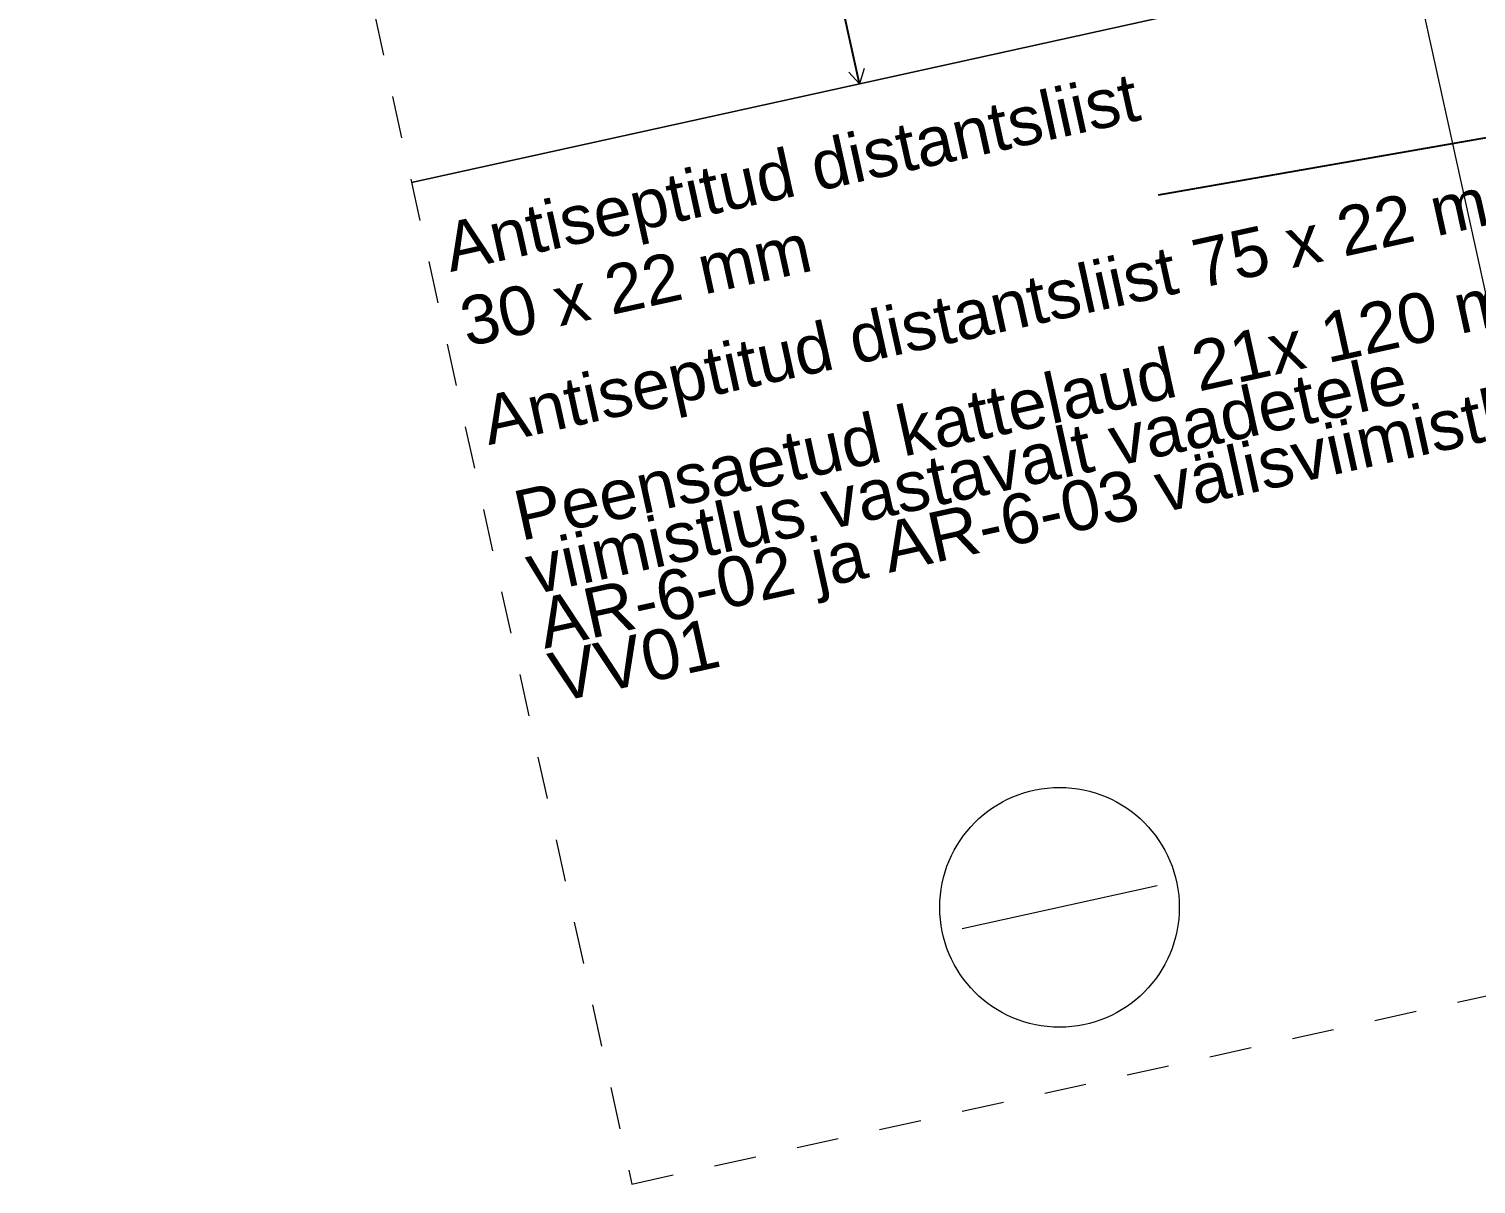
# Model space of a CAD drawing. Header units: millimetres. Extents: x 1638 to 3413, y -238 to 1458.
# Drawn here: x 1638 to 2363, y -238 to 340 of the extents above; entities that cross this region are included whole.
import ezdxf

# ---------------------------------------------------------------- set-up
doc = ezdxf.new("R2010")
doc.units = ezdxf.units.MM
doc.header["$MEASUREMENT"] = 0
doc.linetypes.add('Dashed', pattern=[42.333333, 21.166667, -21.166667])
for name, color, linetype, lineweight in [('0_Pen_No__1', 7, 'Continuous', 13), ('2D Drafting - General_Pen_No__1', 7, 'Continuous', 13), ('2D Drafting - General_Pen_No__2', 8, 'Continuous', 15), ('Annotation - Label_Pen_No__2', 8, 'Continuous', 15)]:
    doc.layers.add(name, color=color, linetype=linetype, lineweight=lineweight)
doc.styles.add('GENERATED_STYLE_1', font='')
doc.styles.get('GENERATED_STYLE_1').set_extended_font_data('Arial')
doc.dimstyles.new('GENERATED_STYLE__2', dxfattribs={"dimtxt": 0.18, "dimasz": 7.6, "dimexe": 0.18, "dimexo": 0.0625, "dimgap": 0, "dimtad": 0, "dimtih": 1, "dimtoh": 1, "dimdec": 4, "dimzin": 0, "dimdsep": 46, "dimcen": 0.09, "dimadec": 0, "dimazin": 0, "dimtfac": 1, "dimtdec": 4, "dimtmove": 0, "dimatfit": 3, "dimldrblk": 'ARROWHEAD_14', "dimfxl": 0, "dimtolj": 1, "dimtzin": 0, "dimarcsym": 0})

# ---------------------------------------------------------------- blocks, each defined once
blk = doc.blocks.new('ARROWHEAD_14')
at = {"color": 0, "linetype": 'Continuous', "lineweight": 0}
blk.add_line((0, 0), (-1, 0), dxfattribs=at)
at = {"color": 0, "linetype": 'Continuous', "lineweight": 0, "flags": 128}
blk.add_lwpolyline([(-0.9093, 0.525), (0, 0), (-0.9093, -0.525)], dxfattribs=at)

msp = doc.modelspace()

# ---------------------------------------------------------------- linework, layer by layer
at = {"layer": '0_Pen_No__1', "color": 7, "linetype": 'Dashed', "lineweight": 13}
msp.add_lwpolyline([(3111.47, 1457.66), (1638.09, 1133.18), (1940.09, -238.11), (3413.47, 86.37)], close=True, dxfattribs=at)
at = {"layer": '2D Drafting - General_Pen_No__1', "color": 7, "linetype": 'Continuous', "lineweight": 13}
msp.add_lwpolyline([(2203.06, -88.84), (2105.4, -110.35)], dxfattribs=at)
msp.add_circle((2154.23, -99.6), 60, dxfattribs=at)
at = {"layer": '2D Drafting - General_Pen_No__2', "color": 8, "linetype": 'Continuous', "lineweight": 15}
msp.add_lwpolyline([(2331.05, 373.68), (1829.67, 263.27)], close=True, dxfattribs=at)
msp.add_lwpolyline([(2331.05, 373.68), (2441.47, -127.69)], dxfattribs=at)

# ---------------------------------------------------------------- texts
at = {"layer": 'Annotation - Label_Pen_No__2', "color": 8, "linetype": 'Continuous', "lineweight": 15, "insert": (1857.54, 180.64), "char_height": 24.4437, "attachment_point": 7, "rotation": 12.41999, "line_spacing_factor": 0.94068, "style": 'GENERATED_STYLE_1'}
msp.add_mtext('\\A1;{\\pql;\\fArial|b0|i0|c0|p34;Antiseptitud distantsliist \\P\\pql;\\fArial|b0|i0|c0|p34;30\\fArial|b0|i0|c0|p34; x 22 mm}', dxfattribs=at)
at = {"layer": 'Annotation - Label_Pen_No__2', "color": 8, "linetype": 'Continuous', "lineweight": 15, "insert": (1869.9, 124.55), "char_height": 24.44366, "attachment_point": 7, "rotation": 12.41999, "style": 'GENERATED_STYLE_1'}
msp.add_mtext('\\A1;{\\pql;\\fArial|b0|i0|c0|p34;Antiseptitud distantsliist \\fArial|b0|i0|c0|p34;75\\fArial|b0|i0|c0|p34; x 22 mm}', dxfattribs=at)
at = {"layer": 'Annotation - Label_Pen_No__2', "color": 8, "linetype": 'Continuous', "lineweight": 15, "insert": (1902.35, 2.49), "char_height": 25, "width": 570.5365, "attachment_point": 7, "rotation": 12.41999, "line_spacing_factor": 0.66291, "style": 'GENERATED_STYLE_1'}
msp.add_mtext('\\A1;{\\pql;\\fArial|b0|i0|c0|p34;Peensaetud kattelaud 21x 1\\fArial|b0|i0|c0|p34;2\\fArial|b0|i0|c0|p34;0 mm\\P\\pql;\\fArial|b0|i0|c0|p34;viimistlus vastavalt vaadetele AR-6-02 ja AR-6-03 välisviimistlus VV01}', dxfattribs=at)

# ---------------------------------------------------------------- leaders
at = {"layer": 'Annotation - Label_Pen_No__2', "color": 8, "linetype": 'Continuous', "lineweight": 15, "annotation_type": 0, "has_hookline": 1}
for points, hookline_direction, text_width, horizontal_direction in [([(2054.02, 312.67), (1906.38, 983.04), (2076.91, 1023.06)], 0, 815.73, (0.976598, 0.215075, 0)), ([(2347.18, 449.24), (2382.66, 288.14), (2203.61, 256.86)], 1, 354.36, (0.976597, 0.215076, 0)), ([(2404.29, 422.58), (2442.54, 248.9), (2397.41, 240.73)], 1, 540.16, (0.976597, 0.215076, 0)), ([(2435.41, 396.67), (2493.84, 131.35), (2459.54, 125.2)], 1, 534.3, (0.976597, 0.215076, 0))]:
    msp.add_leader(points, dimstyle='GENERATED_STYLE__2', dxfattribs=dict(at, hookline_direction=hookline_direction, text_width=text_width, horizontal_direction=horizontal_direction))

doc.saveas('drawing.dxf')
